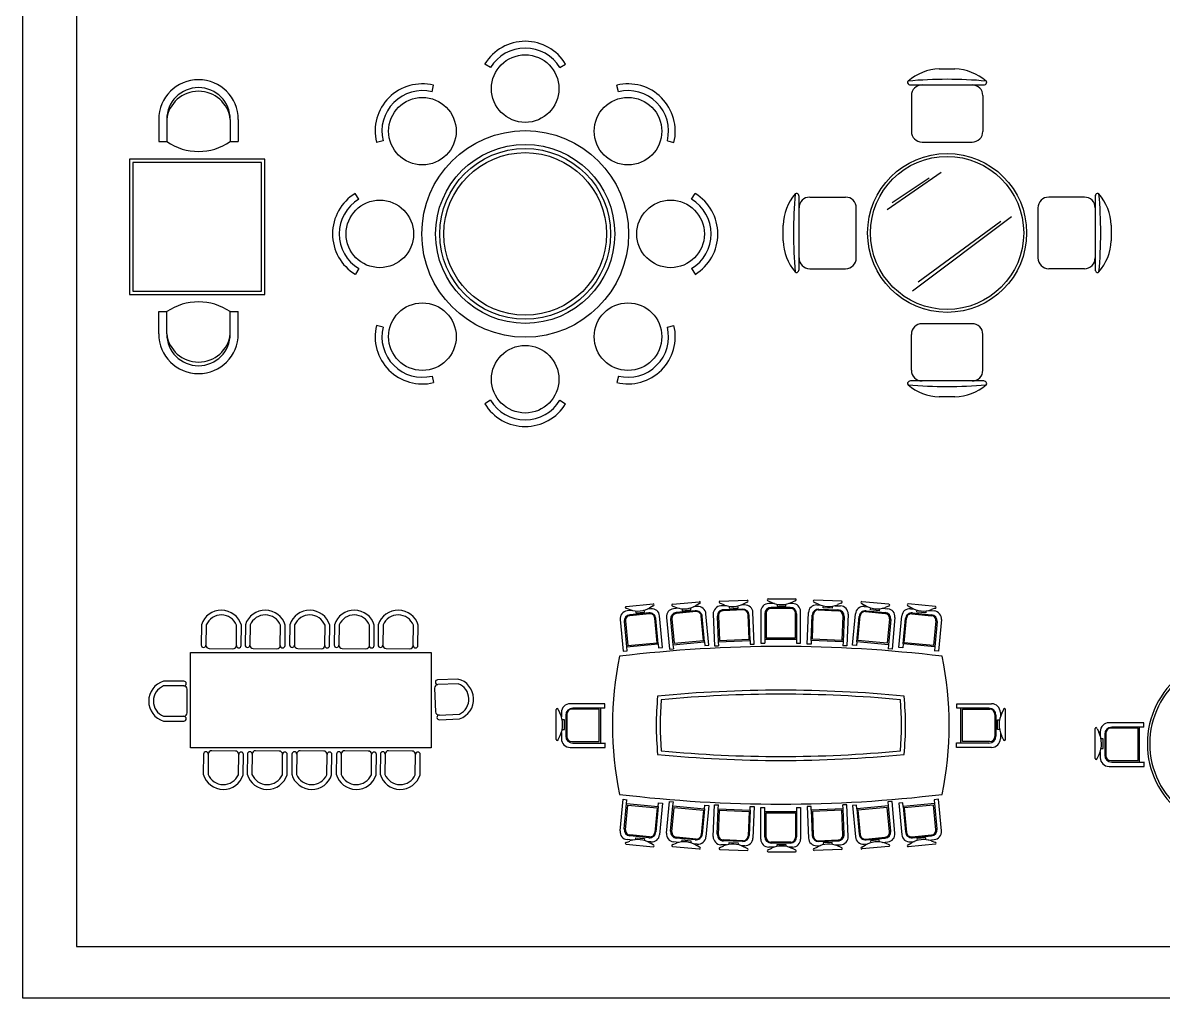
# Model space of a CAD drawing. Header units: inches. Extents: x 5.3 to 47.8, y 15.8 to 40.6.
# Drawn here: x 5.31 to 12.48, y 15.78 to 21.91 of the extents above; entities that cross this region are included whole.
import ezdxf

# ---------------------------------------------------------------- set-up
doc = ezdxf.new("R2010")
doc.units = ezdxf.units.IN
doc.header["$MEASUREMENT"] = 0
for name, color, linetype in [('02', 2, 'Continuous'), ('1', 1, 'Continuous'), ('kadrbm', 4, 'Continuous')]:
    doc.layers.add(name, color=color, linetype=linetype)

# ---------------------------------------------------------------- blocks, each defined once
blk = doc.blocks.new('kadrbm')
at = {"layer": 'kadrbm', "color": 4}
blk.add_lwpolyline([(0, 0), (0, 24.7972), (21, 24.7972), (21, 0), (0, 0)], close=True, dxfattribs=at)
blk.add_lwpolyline([(20.6631, 0.3257), (20.6631, 24.4603), (0.3369, 24.4603), (0.3369, 0.3257), (20.6631, 0.3257)], dxfattribs=at)

msp = doc.modelspace()

# ---------------------------------------------------------------- linework, layer by layer
at = {"layer": '02'}
for p, q in [((8.2499, 21.6332), (8.2142, 21.6548)), ((8.6859, 21.6332), (8.7222, 21.6552)), ((7.882, 21.4808), (7.8921, 21.5221)), ((9.0538, 21.4808), (9.0439, 21.5213)), ((6.1632, 21.307), (6.1632, 21.167)), ((6.2132, 21.307), (6.2132, 21.167)), ((6.6132, 21.307), (6.6132, 21.167)), ((6.6632, 21.307), (6.6632, 21.167)), ((6.1632, 21.167), (6.2132, 21.167)), ((6.6132, 21.167), (6.6632, 21.167)), ((7.5737, 21.1725), (7.5332, 21.1626)), ((9.3621, 21.1725), (9.4034, 21.1624)), ((5.9799, 21.0562), (5.9799, 20.2062)), ((6.8299, 21.0562), (5.9799, 21.0562)), ((5.9999, 21.0362), (5.9999, 20.2262)), ((6.8099, 21.0362), (5.9999, 21.0362)), ((6.8099, 20.2262), (6.8099, 21.0362)), ((6.8299, 20.2062), (6.8299, 21.0562)), ((10.7449, 20.7412), (11.0851, 20.9749)), ((10.7768, 20.7837), (11.008, 20.9404)), ((7.4213, 20.8046), (7.3992, 20.841)), ((9.5145, 20.8046), (9.5361, 20.8402)), ((10.9044, 20.2287), (11.5263, 20.6961)), ((10.9389, 20.2845), (11.4598, 20.6668)), ((7.4213, 20.3686), (7.3997, 20.333)), ((9.5145, 20.3686), (9.5365, 20.3323)), ((5.9799, 20.2062), (6.8299, 20.2062)), ((5.9999, 20.2262), (6.8099, 20.2262)), ((6.1632, 20.0974), (6.2132, 20.0974)), ((6.1632, 19.9574), (6.1632, 20.0974)), ((6.2132, 19.9574), (6.2132, 20.0974)), ((6.6132, 20.0974), (6.6632, 20.0974)), ((6.6132, 19.9574), (6.6132, 20.0974)), ((6.6632, 19.9574), (6.6632, 20.0974)), ((7.5737, 20.0007), (7.5324, 20.0108)), ((9.3621, 20.0007), (9.4025, 20.0106)), ((7.882, 19.6924), (7.8919, 19.6519)), ((9.0538, 19.6924), (9.0436, 19.6511)), ((8.2499, 19.54), (8.2135, 19.518)), ((8.6859, 19.54), (8.7215, 19.5184)), ((9.9952, 18.2905, -0.1714), (10.1669, 18.2905, -0.1714)), ((9.102, 18.2428, -0.1714), (9.2729, 18.259, -0.1714)), ((9.1041, 18.2313, -0.1714), (9.127, 18.2229, -0.1714)), ((9.2182, 18.2072, -0.1714), (9.217, 18.2204, -0.1714)), ((9.2587, 18.2282, -0.1714), (9.2341, 18.2259, -0.1714)), ((9.2731, 18.2473, -0.1714), (9.2521, 18.2348, -0.1714)), ((9.3938, 18.2566, -0.1714), (9.5648, 18.2726, -0.1714)), ((9.3958, 18.245, -0.1714), (9.4188, 18.2367, -0.1714)), ((9.4363, 18.2311, -0.1714), (9.4011, 18.2278, -0.1714)), ((9.4533, 18.2288, -0.1714), (9.4545, 18.2157, -0.1714)), ((9.4545, 18.2157, -0.1714), (9.51, 18.2209, -0.1714)), ((9.51, 18.2209, -0.1714), (9.5088, 18.234, -0.1714)), ((9.5505, 18.2418, -0.1714), (9.5259, 18.2395, -0.1714)), ((9.5649, 18.2609, -0.1714), (9.5439, 18.2484, -0.1714)), ((9.6927, 18.2752, -0.1714), (9.8642, 18.2821, -0.1714)), ((9.6941, 18.2636, -0.1714), (9.7166, 18.254, -0.1714)), ((9.7338, 18.2476, -0.1714), (9.6985, 18.2462, -0.1714)), ((9.8384, 18.221, -0.1714), (9.7131, 18.2159, -0.1714)), ((9.8343, 18.2266, -0.1714), (9.7144, 18.2218, -0.1714)), ((9.7506, 18.2444, -0.1714), (9.7511, 18.2312, -0.1714)), ((9.7511, 18.2312, -0.1714), (9.8068, 18.2334, -0.1714)), ((9.8068, 18.2334, -0.1714), (9.8063, 18.2466, -0.1714)), ((9.8483, 18.2522, -0.1714), (9.8237, 18.2512, -0.1714)), ((9.8638, 18.2704, -0.1714), (9.8421, 18.2591, -0.1714)), ((9.9962, 18.2788, -0.1714), (10.0183, 18.2683, -0.1714)), ((10.0352, 18.2612, -0.1714), (9.9998, 18.2612, -0.1714)), ((10.1387, 18.2304, -0.1714), (10.0132, 18.2304, -0.1714)), ((10.1348, 18.2362, -0.1714), (10.0148, 18.2362, -0.1714)), ((10.0519, 18.2573, -0.1714), (10.0519, 18.2441, -0.1714)), ((10.0519, 18.2441, -0.1714), (10.1076, 18.2441, -0.1714)), ((10.1076, 18.2441, -0.1714), (10.1076, 18.2573, -0.1714)), ((10.1498, 18.2612, -0.1714), (10.1252, 18.2612, -0.1714)), ((10.166, 18.2788, -0.1714), (10.1439, 18.2683, -0.1714)), ((10.457, 18.2752, -0.1714), (10.2855, 18.2821, -0.1714)), ((10.2859, 18.2704, -0.1714), (10.3076, 18.2591, -0.1714)), ((10.3014, 18.2522, -0.1714), (10.326, 18.2512, -0.1714)), ((10.3113, 18.221, -0.1714), (10.4366, 18.2159, -0.1714)), ((10.3153, 18.2266, -0.1714), (10.4353, 18.2218, -0.1714)), ((10.3429, 18.2334, -0.1714), (10.3434, 18.2466, -0.1714)), ((10.3985, 18.2312, -0.1714), (10.3429, 18.2334, -0.1714)), ((10.3991, 18.2444, -0.1714), (10.3985, 18.2312, -0.1714)), ((10.4159, 18.2476, -0.1714), (10.4512, 18.2462, -0.1714)), ((10.4556, 18.2636, -0.1714), (10.4331, 18.254, -0.1714)), ((10.5848, 18.2609, -0.1714), (10.6058, 18.2484, -0.1714)), ((10.7559, 18.2566, -0.1714), (10.5849, 18.2726, -0.1714)), ((10.5992, 18.2418, -0.1714), (10.6238, 18.2395, -0.1714)), ((10.6397, 18.2209, -0.1714), (10.6409, 18.234, -0.1714)), ((10.6951, 18.2157, -0.1714), (10.6397, 18.2209, -0.1714)), ((10.6964, 18.2288, -0.1714), (10.6951, 18.2157, -0.1714)), ((10.7133, 18.2311, -0.1714), (10.7486, 18.2278, -0.1714)), ((10.7539, 18.245, -0.1714), (10.7309, 18.2367, -0.1714)), ((10.8766, 18.2473, -0.1714), (10.8976, 18.2348, -0.1714)), ((11.0477, 18.2428, -0.1714), (10.8768, 18.259, -0.1714)), ((10.891, 18.2282, -0.1714), (10.9156, 18.2259, -0.1714)), ((10.9315, 18.2072, -0.1714), (10.9327, 18.2204, -0.1714)), ((11.0456, 18.2313, -0.1714), (11.0227, 18.2229, -0.1714)), ((9.0643, 18.1596, -0.1714), (9.0832, 17.9605, -0.1714)), ((9.0906, 18.147, -0.1714), (9.1057, 17.9877, -0.1714)), ((9.0985, 18.152, -0.1714), (9.1132, 17.9972, -0.1714)), ((9.1446, 18.2174, -0.1714), (9.1094, 18.2141, -0.1714)), ((9.2505, 18.1965, -0.1714), (9.1256, 18.1847, -0.1714)), ((9.2461, 18.2019, -0.1714), (9.1266, 18.1906, -0.1714)), ((9.1615, 18.2151, -0.1714), (9.1628, 18.2019, -0.1714)), ((9.1628, 18.2019, -0.1714), (9.2182, 18.2072, -0.1714)), ((9.2978, 18.0147, -0.1714), (9.2831, 18.1695, -0.1714)), ((9.3048, 18.0066, -0.1714), (9.2897, 18.1659, -0.1714)), ((9.3319, 17.9854, -0.1714), (9.3132, 18.1832, -0.1714)), ((9.356, 18.1734, -0.1714), (9.3747, 17.9743, -0.1714)), ((9.3823, 18.1608, -0.1714), (9.3973, 18.0015, -0.1714)), ((9.3903, 18.1658, -0.1714), (9.4048, 18.011, -0.1714)), ((9.5422, 18.2101, -0.1714), (9.4173, 18.1984, -0.1714)), ((9.5379, 18.2156, -0.1714), (9.4184, 18.2043, -0.1714)), ((9.5894, 18.0283, -0.1714), (9.5749, 18.1831, -0.1714)), ((9.5964, 18.0202, -0.1714), (9.5814, 18.1795, -0.1714)), ((9.6235, 17.999, -0.1714), (9.6049, 18.1967, -0.1714)), ((9.6505, 18.1942, -0.1714), (9.6585, 17.9944, -0.1714)), ((9.6761, 18.1802, -0.1714), (9.6825, 18.0203, -0.1714)), ((9.6843, 18.1847, -0.1714), (9.6905, 18.0295, -0.1714)), ((9.8758, 18.0369, -0.1714), (9.8696, 18.1922, -0.1714)), ((9.8823, 18.0284, -0.1714), (9.8759, 18.1882, -0.1714)), ((9.9083, 18.0057, -0.1714), (9.9003, 18.2042, -0.1714)), ((9.9498, 18.2112, -0.1714), (9.9498, 18.0112, -0.1714)), ((9.9748, 18.1962, -0.1714), (9.9749, 18.0112, -0.1714)), ((9.9832, 18.2004, -0.1714), (9.9832, 18.045, -0.1714)), ((10.1687, 18.045, -0.1714), (10.1687, 18.2004, -0.1714)), ((10.1748, 18.1962, -0.1714), (10.1748, 18.0125, -0.1714)), ((10.1998, 18.0125, -0.1714), (10.1998, 18.2112, -0.1714)), ((10.2414, 18.0057, -0.1714), (10.2494, 18.2042, -0.1714)), ((10.2673, 18.0284, -0.1714), (10.2738, 18.1882, -0.1714)), ((10.2739, 18.0369, -0.1714), (10.2801, 18.1922, -0.1714)), ((10.4654, 18.1847, -0.1714), (10.4592, 18.0295, -0.1714)), ((10.4736, 18.1802, -0.1714), (10.4672, 18.0203, -0.1714)), ((10.4992, 18.1942, -0.1714), (10.4912, 17.9944, -0.1714)), ((10.5262, 17.999, -0.1714), (10.5448, 18.1967, -0.1714)), ((10.5533, 18.0202, -0.1714), (10.5683, 18.1795, -0.1714)), ((10.5603, 18.0283, -0.1714), (10.5748, 18.1831, -0.1714)), ((10.6075, 18.2101, -0.1714), (10.7324, 18.1984, -0.1714)), ((10.6118, 18.2156, -0.1714), (10.7313, 18.2043, -0.1714)), ((10.7594, 18.1658, -0.1714), (10.7449, 18.011, -0.1714)), ((10.7674, 18.1608, -0.1714), (10.7524, 18.0015, -0.1714)), ((10.7937, 18.1734, -0.1714), (10.775, 17.9743, -0.1714)), ((10.8178, 17.9854, -0.1714), (10.8365, 18.1832, -0.1714)), ((10.8449, 18.0066, -0.1714), (10.86, 18.1659, -0.1714)), ((10.8519, 18.0147, -0.1714), (10.8665, 18.1695, -0.1714)), ((10.8992, 18.1965, -0.1714), (11.0241, 18.1847, -0.1714)), ((10.9036, 18.2019, -0.1714), (11.0231, 18.1906, -0.1714)), ((10.9869, 18.2019, -0.1714), (10.9315, 18.2072, -0.1714)), ((10.9882, 18.2151, -0.1714), (10.9869, 18.2019, -0.1714)), ((11.0051, 18.2174, -0.1714), (11.0403, 18.2141, -0.1714)), ((11.0512, 18.152, -0.1714), (11.0365, 17.9972, -0.1714)), ((11.0591, 18.147, -0.1714), (11.044, 17.9877, -0.1714)), ((11.0854, 18.1596, -0.1714), (11.0665, 17.9605, -0.1714)), ((6.4318, 18.1271, -0.1714), (6.4304, 17.9996, -0.1714)), ((6.4616, 18.1268, -0.1714), (6.4601, 17.9993, -0.1714)), ((6.6513, 17.9971, -0.1714), (6.6528, 18.1246, -0.1714)), ((6.6811, 17.9967, -0.1714), (6.6826, 18.1242, -0.1714)), ((6.7079, 18.1271, -0.1714), (6.7064, 17.9996, -0.1714)), ((6.7377, 18.1268, -0.1714), (6.7362, 17.9993, -0.1714)), ((6.9274, 17.9971, -0.1714), (6.9289, 18.1246, -0.1714)), ((6.9572, 17.9967, -0.1714), (6.9587, 18.1242, -0.1714)), ((6.988, 18.1271, -0.1714), (6.9865, 17.9996, -0.1714)), ((7.0177, 18.1268, -0.1714), (7.0163, 17.9993, -0.1714)), ((7.2075, 17.9971, -0.1714), (7.209, 18.1246, -0.1714)), ((7.2372, 17.9967, -0.1714), (7.2387, 18.1242, -0.1714)), ((7.2681, 18.1271, -0.1714), (7.2666, 17.9996, -0.1714)), ((7.2978, 18.1268, -0.1714), (7.2963, 17.9993, -0.1714)), ((7.4876, 17.9971, -0.1714), (7.4891, 18.1246, -0.1714)), ((7.5173, 17.9967, -0.1714), (7.5188, 18.1242, -0.1714)), ((7.5441, 18.1271, -0.1714), (7.5427, 17.9996, -0.1714)), ((7.5739, 18.1268, -0.1714), (7.5724, 17.9993, -0.1714)), ((7.7636, 17.9971, -0.1714), (7.7651, 18.1246, -0.1714)), ((7.7934, 17.9967, -0.1714), (7.7949, 18.1242, -0.1714)), ((9.1057, 17.9877, -0.1714), (9.3048, 18.0066, -0.1714)), ((9.1132, 17.9972, -0.1714), (9.2978, 18.0147, -0.1714)), ((9.3048, 18.0066, -0.1714), (9.307, 17.983, -0.1714)), ((9.3973, 18.0015, -0.1714), (9.5964, 18.0202, -0.1714)), ((9.4048, 18.011, -0.1714), (9.5894, 18.0283, -0.1714)), ((9.5964, 18.0202, -0.1714), (9.5986, 17.9966, -0.1714)), ((9.6825, 18.0203, -0.1714), (9.8823, 18.0284, -0.1714)), ((9.6826, 18.0207, -0.1714), (9.6836, 17.9954, -0.1714)), ((9.6905, 18.0295, -0.1714), (9.8758, 18.0369, -0.1714)), ((9.8823, 18.0284, -0.1714), (9.8833, 18.0047, -0.1714)), ((9.8833, 18.0047, -0.1714), (9.9083, 18.0057, -0.1714)), ((9.9498, 18.0112, -0.1714), (9.9757, 18.0112, -0.1714)), ((9.9748, 18.0362, -0.1714), (10.1748, 18.0362, -0.1714)), ((9.9832, 18.045, -0.1714), (10.1687, 18.045, -0.1714)), ((10.1748, 18.0125, -0.1714), (10.1998, 18.0125, -0.1714)), ((10.2664, 18.0047, -0.1714), (10.2414, 18.0057, -0.1714)), ((10.2673, 18.0284, -0.1714), (10.2664, 18.0047, -0.1714)), ((10.4672, 18.0203, -0.1714), (10.2673, 18.0284, -0.1714)), ((10.4592, 18.0295, -0.1714), (10.2739, 18.0369, -0.1714)), ((10.4671, 18.0207, -0.1714), (10.4661, 17.9954, -0.1714)), ((10.5533, 18.0202, -0.1714), (10.5511, 17.9966, -0.1714)), ((10.7524, 18.0015, -0.1714), (10.5533, 18.0202, -0.1714)), ((10.7449, 18.011, -0.1714), (10.5603, 18.0283, -0.1714)), ((10.8449, 18.0066, -0.1714), (10.8427, 17.983, -0.1714)), ((11.044, 17.9877, -0.1714), (10.8449, 18.0066, -0.1714)), ((11.0365, 17.9972, -0.1714), (10.8519, 18.0147, -0.1714)), ((6.3633, 17.3528, -0.1714), (6.3633, 17.9529, -0.1714)), ((6.3633, 17.9529, -0.1714), (7.8756, 17.9529, -0.1714)), ((6.4811, 17.9778, -0.1714), (6.6298, 17.9761, -0.1714)), ((6.7572, 17.9778, -0.1714), (6.9059, 17.9761, -0.1714)), ((7.0373, 17.9778, -0.1714), (7.186, 17.9761, -0.1714)), ((7.3173, 17.9778, -0.1714), (7.4661, 17.9761, -0.1714)), ((7.5934, 17.9778, -0.1714), (7.7421, 17.9761, -0.1714)), ((7.8756, 17.9529, -0.1714), (7.8756, 17.3528, -0.1714)), ((9.0832, 17.9605, -0.1714), (9.1088, 17.9629, -0.1714)), ((9.1057, 17.9881, -0.1714), (9.1081, 17.9628, -0.1714)), ((9.307, 17.983, -0.1714), (9.3319, 17.9854, -0.1714)), ((9.3747, 17.9743, -0.1714), (9.4004, 17.9767, -0.1714)), ((9.3973, 18.0019, -0.1714), (9.3997, 17.9766, -0.1714)), ((9.5986, 17.9966, -0.1714), (9.6235, 17.999, -0.1714)), ((9.6585, 17.9944, -0.1714), (9.6843, 17.9954, -0.1714)), ((10.4912, 17.9944, -0.1714), (10.4654, 17.9954, -0.1714)), ((10.5511, 17.9966, -0.1714), (10.5262, 17.999, -0.1714)), ((10.775, 17.9743, -0.1714), (10.7493, 17.9767, -0.1714)), ((10.7524, 18.0019, -0.1714), (10.75, 17.9766, -0.1714)), ((10.8427, 17.983, -0.1714), (10.8178, 17.9854, -0.1714)), ((11.0665, 17.9605, -0.1714), (11.0408, 17.9629, -0.1714)), ((11.044, 17.9881, -0.1714), (11.0416, 17.9628, -0.1714)), ((6.3208, 17.7725, -0.1714), (6.1933, 17.7725, -0.1714)), ((6.3208, 17.7428, -0.1714), (6.1933, 17.7428, -0.1714)), ((6.342, 17.5728, -0.1714), (6.342, 17.7215, -0.1714)), ((7.8982, 17.7286, -0.1714), (7.9047, 17.58, -0.1714)), ((8.0446, 17.7862, -0.1714), (7.9172, 17.7805, -0.1714)), ((8.0459, 17.7564, -0.1714), (7.9185, 17.7508, -0.1714)), ((8.6634, 17.4053, -0.1714), (8.6634, 17.5941, -0.1714)), ((8.6762, 17.5931, -0.1714), (8.6877, 17.5688, -0.1714)), ((8.6956, 17.5753, -0.1714), (8.6956, 17.5482, -0.1714)), ((8.9691, 17.6303, -0.1714), (8.7506, 17.6303, -0.1714)), ((8.9334, 17.596, -0.1714), (8.7625, 17.596, -0.1714)), ((8.9691, 17.6028, -0.1714), (8.7671, 17.6028, -0.1714)), ((8.9334, 17.392, -0.1714), (8.9334, 17.596, -0.1714)), ((8.9431, 17.3828, -0.1714), (8.9431, 17.6028, -0.1714)), ((8.9691, 17.6028, -0.1714), (8.9691, 17.6303, -0.1714)), ((11.1828, 17.6303, -0.1714), (11.4013, 17.6303, -0.1714)), ((11.1828, 17.6028, -0.1714), (11.1828, 17.6303, -0.1714)), ((11.3848, 17.6028, -0.1714), (11.1828, 17.6028, -0.1714)), ((11.2088, 17.3828, -0.1714), (11.2088, 17.6028, -0.1714)), ((11.2184, 17.392, -0.1714), (11.2184, 17.596, -0.1714)), ((11.2184, 17.596, -0.1714), (11.3894, 17.596, -0.1714)), ((11.4563, 17.5753, -0.1714), (11.4563, 17.5482, -0.1714)), ((11.4757, 17.5931, -0.1714), (11.4641, 17.5688, -0.1714)), ((11.4885, 17.4053, -0.1714), (11.4885, 17.5941, -0.1714)), ((6.1933, 17.5515, -0.1714), (6.3208, 17.5515, -0.1714)), ((6.1933, 17.5218, -0.1714), (6.3208, 17.5218, -0.1714)), ((7.9269, 17.5597, -0.1714), (8.0543, 17.5654, -0.1714)), ((7.9282, 17.53, -0.1714), (8.0556, 17.5356, -0.1714)), ((8.7144, 17.5289, -0.1714), (8.6999, 17.5289, -0.1714)), ((8.7144, 17.4676, -0.1714), (8.7144, 17.5289, -0.1714)), ((8.7231, 17.5588, -0.1714), (8.7231, 17.4268, -0.1714)), ((8.7295, 17.563, -0.1714), (8.7295, 17.425, -0.1714)), ((11.4224, 17.563, -0.1714), (11.4224, 17.425, -0.1714)), ((11.4288, 17.5588, -0.1714), (11.4288, 17.4268, -0.1714)), ((11.4374, 17.5289, -0.1714), (11.452, 17.5289, -0.1714)), ((11.4374, 17.4676, -0.1714), (11.4374, 17.5289, -0.1714)), ((12.3585, 17.5108, -0.1714), (12.14, 17.5108, -0.1714)), ((12.3585, 17.4833, -0.1714), (12.3585, 17.5108, -0.1714)), ((8.6762, 17.4063, -0.1714), (8.6877, 17.4306, -0.1714)), ((8.6956, 17.4492, -0.1714), (8.6956, 17.4103, -0.1714)), ((8.6999, 17.4676, -0.1714), (8.7144, 17.4676, -0.1714)), ((11.452, 17.4676, -0.1714), (11.4374, 17.4676, -0.1714)), ((11.4563, 17.4492, -0.1714), (11.4563, 17.4103, -0.1714)), ((11.4757, 17.4063, -0.1714), (11.4641, 17.4306, -0.1714)), ((12.0527, 17.2857, -0.1714), (12.0527, 17.4746, -0.1714)), ((12.0656, 17.4736, -0.1714), (12.0771, 17.4493, -0.1714)), ((12.085, 17.4558, -0.1714), (12.085, 17.4286, -0.1714)), ((12.1125, 17.4393, -0.1714), (12.1125, 17.3073, -0.1714)), ((12.1188, 17.4435, -0.1714), (12.1188, 17.3055, -0.1714)), ((12.3228, 17.4765, -0.1714), (12.1518, 17.4765, -0.1714)), ((12.3585, 17.4833, -0.1714), (12.1565, 17.4833, -0.1714)), ((12.3228, 17.2725, -0.1714), (12.3228, 17.4765, -0.1714)), ((12.3325, 17.2633, -0.1714), (12.3325, 17.4833, -0.1714)), ((8.7625, 17.392, -0.1714), (8.9334, 17.392, -0.1714)), ((8.7671, 17.3828, -0.1714), (8.9706, 17.3829, -0.1714)), ((8.9706, 17.3553, -0.1714), (8.9706, 17.3837, -0.1714)), ((11.1813, 17.3553, -0.1714), (11.1813, 17.3837, -0.1714)), ((11.3848, 17.3828, -0.1714), (11.1813, 17.3829, -0.1714)), ((11.3894, 17.392, -0.1714), (11.2184, 17.392, -0.1714)), ((12.1038, 17.4093, -0.1714), (12.0892, 17.4093, -0.1714)), ((12.1038, 17.3481, -0.1714), (12.1038, 17.4093, -0.1714)), ((7.8756, 17.3528, -0.1714), (6.3633, 17.3528, -0.1714)), ((6.445, 17.3142, -0.1714), (6.4435, 17.1867, -0.1714)), ((6.4747, 17.3139, -0.1714), (6.4733, 17.1864, -0.1714)), ((6.645, 17.3331, -0.1714), (6.4962, 17.3349, -0.1714)), ((6.6645, 17.1841, -0.1714), (6.666, 17.3116, -0.1714)), ((6.6942, 17.1838, -0.1714), (6.6957, 17.3113, -0.1714)), ((6.7211, 17.3142, -0.1714), (6.7196, 17.1867, -0.1714)), ((6.7508, 17.3139, -0.1714), (6.7493, 17.1864, -0.1714)), ((6.9211, 17.3331, -0.1714), (6.7723, 17.3349, -0.1714)), ((6.9406, 17.1841, -0.1714), (6.9421, 17.3116, -0.1714)), ((6.9703, 17.1838, -0.1714), (6.9718, 17.3113, -0.1714)), ((7.0011, 17.3142, -0.1714), (6.9997, 17.1867, -0.1714)), ((7.0309, 17.3139, -0.1714), (7.0294, 17.1864, -0.1714)), ((7.2011, 17.3331, -0.1714), (7.0524, 17.3349, -0.1714)), ((7.2206, 17.1841, -0.1714), (7.2221, 17.3116, -0.1714)), ((7.2504, 17.1838, -0.1714), (7.2519, 17.3113, -0.1714)), ((7.2812, 17.3142, -0.1714), (7.2797, 17.1867, -0.1714)), ((7.311, 17.3139, -0.1714), (7.3095, 17.1864, -0.1714)), ((7.4812, 17.3331, -0.1714), (7.3325, 17.3349, -0.1714)), ((7.5007, 17.1841, -0.1714), (7.5022, 17.3116, -0.1714)), ((7.5305, 17.1838, -0.1714), (7.532, 17.3113, -0.1714)), ((7.5573, 17.3142, -0.1714), (7.5558, 17.1867, -0.1714)), ((7.587, 17.3139, -0.1714), (7.5856, 17.1864, -0.1714)), ((7.7573, 17.3331, -0.1714), (7.6085, 17.3349, -0.1714)), ((7.7768, 17.1841, -0.1714), (7.7783, 17.3116, -0.1714)), ((7.8065, 17.1838, -0.1714), (7.808, 17.3113, -0.1714)), ((8.7506, 17.3553, -0.1714), (8.9706, 17.3553, -0.1714)), ((11.4013, 17.3553, -0.1714), (11.1813, 17.3553, -0.1714)), ((12.0656, 17.2868, -0.1714), (12.0771, 17.311, -0.1714)), ((12.085, 17.3297, -0.1714), (12.085, 17.2908, -0.1714)), ((12.0892, 17.3481, -0.1714), (12.1038, 17.3481, -0.1714)), ((12.14, 17.2358, -0.1714), (12.36, 17.2358, -0.1714)), ((12.1518, 17.2725, -0.1714), (12.3228, 17.2725, -0.1714)), ((12.1565, 17.2633, -0.1714), (12.36, 17.2634, -0.1714)), ((12.36, 17.2358, -0.1714), (12.36, 17.2642, -0.1714)), ((9.0643, 16.83, -0.1714), (9.0832, 17.0292, -0.1714)), ((9.0832, 17.0292, -0.1714), (9.1088, 17.0267, -0.1714)), ((9.0906, 16.8426, -0.1714), (9.1057, 17.0019, -0.1714)), ((9.1057, 17.0015, -0.1714), (9.1081, 17.0268, -0.1714)), ((9.1057, 17.0019, -0.1714), (9.3048, 16.983, -0.1714)), ((9.3048, 16.983, -0.1714), (9.307, 17.0066, -0.1714)), ((9.307, 17.0066, -0.1714), (9.3319, 17.0042, -0.1714)), ((9.3319, 17.0042, -0.1714), (9.3132, 16.8065, -0.1714)), ((9.356, 16.8162, -0.1714), (9.3747, 17.0154, -0.1714)), ((9.3747, 17.0154, -0.1714), (9.4004, 17.013, -0.1714)), ((9.3973, 16.9877, -0.1714), (9.3997, 17.013, -0.1714)), ((10.775, 17.0154, -0.1714), (10.7493, 17.013, -0.1714)), ((10.7524, 16.9877, -0.1714), (10.75, 17.013, -0.1714)), ((10.7937, 16.8162, -0.1714), (10.775, 17.0154, -0.1714)), ((10.8427, 17.0066, -0.1714), (10.8178, 17.0042, -0.1714)), ((10.8178, 17.0042, -0.1714), (10.8365, 16.8065, -0.1714)), ((10.8449, 16.983, -0.1714), (10.8427, 17.0066, -0.1714)), ((11.044, 17.0019, -0.1714), (10.8449, 16.983, -0.1714)), ((11.0665, 17.0292, -0.1714), (11.0408, 17.0267, -0.1714)), ((11.044, 17.0015, -0.1714), (11.0416, 17.0268, -0.1714)), ((11.0591, 16.8426, -0.1714), (11.044, 17.0019, -0.1714)), ((11.0854, 16.83, -0.1714), (11.0665, 17.0292, -0.1714)), ((9.0985, 16.8376, -0.1714), (9.1132, 16.9924, -0.1714)), ((9.1132, 16.9924, -0.1714), (9.2978, 16.9749, -0.1714)), ((9.2978, 16.9749, -0.1714), (9.2831, 16.8202, -0.1714)), ((9.3048, 16.983, -0.1714), (9.2897, 16.8238, -0.1714)), ((9.3823, 16.8288, -0.1714), (9.3973, 16.9881, -0.1714)), ((9.3903, 16.8239, -0.1714), (9.4048, 16.9786, -0.1714)), ((9.3973, 16.9881, -0.1714), (9.5964, 16.9695, -0.1714)), ((9.4048, 16.9786, -0.1714), (9.5894, 16.9613, -0.1714)), ((9.5894, 16.9613, -0.1714), (9.5749, 16.8065, -0.1714)), ((9.5964, 16.9695, -0.1714), (9.5814, 16.8102, -0.1714)), ((9.5964, 16.9695, -0.1714), (9.5986, 16.993, -0.1714)), ((9.5986, 16.993, -0.1714), (9.6235, 16.9907, -0.1714)), ((9.6235, 16.9907, -0.1714), (9.6049, 16.7929, -0.1714)), ((9.6505, 16.7954, -0.1714), (9.6585, 16.9953, -0.1714)), ((9.6585, 16.9953, -0.1714), (9.6843, 16.9942, -0.1714)), ((9.6761, 16.8094, -0.1714), (9.6825, 16.9693, -0.1714)), ((9.6825, 16.9693, -0.1714), (9.8823, 16.9613, -0.1714)), ((9.6826, 16.9689, -0.1714), (9.6836, 16.9943, -0.1714)), ((9.6843, 16.8049, -0.1714), (9.6905, 16.9602, -0.1714)), ((9.6905, 16.9602, -0.1714), (9.8758, 16.9527, -0.1714)), ((9.8758, 16.9527, -0.1714), (9.8696, 16.7974, -0.1714)), ((9.8823, 16.9613, -0.1714), (9.8759, 16.8014, -0.1714)), ((9.8823, 16.9613, -0.1714), (9.8833, 16.9849, -0.1714)), ((9.8833, 16.9849, -0.1714), (9.9083, 16.9839, -0.1714)), ((9.9083, 16.9839, -0.1714), (9.9003, 16.7854, -0.1714)), ((9.9498, 16.7784, -0.1714), (9.9498, 16.9784, -0.1714)), ((9.9498, 16.9784, -0.1714), (9.9757, 16.9784, -0.1714)), ((9.9748, 16.7934, -0.1714), (9.9749, 16.9784, -0.1714)), ((9.9748, 16.9534, -0.1714), (10.1748, 16.9534, -0.1714)), ((9.9832, 16.7892, -0.1714), (9.9832, 16.9447, -0.1714)), ((9.9832, 16.9447, -0.1714), (10.1687, 16.9447, -0.1714)), ((10.1687, 16.9447, -0.1714), (10.1687, 16.7892, -0.1714)), ((10.1748, 16.9771, -0.1714), (10.1748, 16.7934, -0.1714)), ((10.1748, 16.9771, -0.1714), (10.1998, 16.9771, -0.1714)), ((10.1998, 16.9771, -0.1714), (10.1998, 16.7784, -0.1714)), ((10.2664, 16.9849, -0.1714), (10.2414, 16.9839, -0.1714)), ((10.2414, 16.9839, -0.1714), (10.2494, 16.7854, -0.1714)), ((10.2673, 16.9613, -0.1714), (10.2664, 16.9849, -0.1714)), ((10.4672, 16.9693, -0.1714), (10.2673, 16.9613, -0.1714)), ((10.2673, 16.9613, -0.1714), (10.2738, 16.8014, -0.1714)), ((10.4592, 16.9602, -0.1714), (10.2739, 16.9527, -0.1714)), ((10.2739, 16.9527, -0.1714), (10.2801, 16.7974, -0.1714)), ((10.4654, 16.8049, -0.1714), (10.4592, 16.9602, -0.1714)), ((10.4912, 16.9953, -0.1714), (10.4654, 16.9942, -0.1714)), ((10.4671, 16.9689, -0.1714), (10.4661, 16.9943, -0.1714)), ((10.4736, 16.8094, -0.1714), (10.4672, 16.9693, -0.1714)), ((10.4992, 16.7954, -0.1714), (10.4912, 16.9953, -0.1714)), ((10.5511, 16.993, -0.1714), (10.5262, 16.9907, -0.1714)), ((10.5262, 16.9907, -0.1714), (10.5448, 16.7929, -0.1714)), ((10.5533, 16.9695, -0.1714), (10.5511, 16.993, -0.1714)), ((10.7524, 16.9881, -0.1714), (10.5533, 16.9695, -0.1714)), ((10.5533, 16.9695, -0.1714), (10.5683, 16.8102, -0.1714)), ((10.7449, 16.9786, -0.1714), (10.5603, 16.9613, -0.1714)), ((10.5603, 16.9613, -0.1714), (10.5748, 16.8065, -0.1714)), ((10.7594, 16.8239, -0.1714), (10.7449, 16.9786, -0.1714)), ((10.7674, 16.8288, -0.1714), (10.7524, 16.9881, -0.1714)), ((10.8449, 16.983, -0.1714), (10.86, 16.8238, -0.1714)), ((11.0365, 16.9924, -0.1714), (10.8519, 16.9749, -0.1714)), ((10.8519, 16.9749, -0.1714), (10.8665, 16.8202, -0.1714)), ((11.0512, 16.8376, -0.1714), (11.0365, 16.9924, -0.1714)), ((9.2505, 16.7931, -0.1714), (9.1256, 16.805, -0.1714)), ((9.2461, 16.7877, -0.1714), (9.1266, 16.799, -0.1714)), ((9.1615, 16.7745, -0.1714), (9.1628, 16.7877, -0.1714)), ((9.1628, 16.7877, -0.1714), (9.2182, 16.7824, -0.1714)), ((9.5422, 16.7795, -0.1714), (9.4173, 16.7912, -0.1714)), ((9.5379, 16.7741, -0.1714), (9.4184, 16.7853, -0.1714)), ((10.6075, 16.7795, -0.1714), (10.7324, 16.7912, -0.1714)), ((10.6118, 16.7741, -0.1714), (10.7313, 16.7853, -0.1714)), ((10.8992, 16.7931, -0.1714), (11.0241, 16.805, -0.1714)), ((10.9036, 16.7877, -0.1714), (11.0231, 16.799, -0.1714)), ((10.9869, 16.7877, -0.1714), (10.9315, 16.7824, -0.1714)), ((10.9882, 16.7745, -0.1714), (10.9869, 16.7877, -0.1714)), ((9.102, 16.7468, -0.1714), (9.2729, 16.7306, -0.1714)), ((9.1041, 16.7584, -0.1714), (9.127, 16.7667, -0.1714)), ((9.1446, 16.7722, -0.1714), (9.1094, 16.7756, -0.1714)), ((9.2182, 16.7824, -0.1714), (9.217, 16.7693, -0.1714)), ((9.2587, 16.7614, -0.1714), (9.2341, 16.7637, -0.1714)), ((9.2731, 16.7423, -0.1714), (9.2521, 16.7548, -0.1714)), ((9.3938, 16.7331, -0.1714), (9.5648, 16.717, -0.1714)), ((9.3958, 16.7446, -0.1714), (9.4188, 16.7529, -0.1714)), ((9.4363, 16.7585, -0.1714), (9.4011, 16.7618, -0.1714)), ((9.4533, 16.7608, -0.1714), (9.4545, 16.774, -0.1714)), ((9.4545, 16.774, -0.1714), (9.51, 16.7688, -0.1714)), ((9.51, 16.7688, -0.1714), (9.5088, 16.7556, -0.1714)), ((9.5505, 16.7478, -0.1714), (9.5259, 16.7501, -0.1714)), ((9.5649, 16.7287, -0.1714), (9.5439, 16.7412, -0.1714)), ((9.6927, 16.7144, -0.1714), (9.8642, 16.7075, -0.1714)), ((9.6941, 16.726, -0.1714), (9.7166, 16.7356, -0.1714)), ((9.7338, 16.742, -0.1714), (9.6985, 16.7435, -0.1714)), ((9.8384, 16.7687, -0.1714), (9.7131, 16.7737, -0.1714)), ((9.8343, 16.763, -0.1714), (9.7144, 16.7678, -0.1714)), ((9.7506, 16.7452, -0.1714), (9.7511, 16.7585, -0.1714)), ((9.7511, 16.7585, -0.1714), (9.8068, 16.7562, -0.1714)), ((9.8068, 16.7562, -0.1714), (9.8063, 16.743, -0.1714)), ((9.8483, 16.7374, -0.1714), (9.8237, 16.7384, -0.1714)), ((9.8638, 16.7192, -0.1714), (9.8421, 16.7305, -0.1714)), ((9.9962, 16.7108, -0.1714), (10.0183, 16.7213, -0.1714)), ((10.0352, 16.7284, -0.1714), (9.9998, 16.7284, -0.1714)), ((10.1387, 16.7592, -0.1714), (10.0132, 16.7592, -0.1714)), ((10.1348, 16.7534, -0.1714), (10.0148, 16.7534, -0.1714)), ((10.0519, 16.7456, -0.1714), (10.1076, 16.7456, -0.1714)), ((10.0519, 16.7323, -0.1714), (10.0519, 16.7456, -0.1714)), ((10.1076, 16.7456, -0.1714), (10.1076, 16.7323, -0.1714)), ((10.1498, 16.7284, -0.1714), (10.1252, 16.7284, -0.1714)), ((10.166, 16.7108, -0.1714), (10.1439, 16.7213, -0.1714)), ((10.457, 16.7144, -0.1714), (10.2855, 16.7075, -0.1714)), ((10.2859, 16.7192, -0.1714), (10.3076, 16.7305, -0.1714)), ((10.3014, 16.7374, -0.1714), (10.326, 16.7384, -0.1714)), ((10.3113, 16.7687, -0.1714), (10.4366, 16.7737, -0.1714)), ((10.3153, 16.763, -0.1714), (10.4353, 16.7678, -0.1714)), ((10.3985, 16.7585, -0.1714), (10.3429, 16.7562, -0.1714)), ((10.3429, 16.7562, -0.1714), (10.3434, 16.743, -0.1714)), ((10.3991, 16.7452, -0.1714), (10.3985, 16.7585, -0.1714)), ((10.4159, 16.742, -0.1714), (10.4512, 16.7435, -0.1714)), ((10.4556, 16.726, -0.1714), (10.4331, 16.7356, -0.1714)), ((10.5848, 16.7287, -0.1714), (10.6058, 16.7412, -0.1714)), ((10.7559, 16.7331, -0.1714), (10.5849, 16.717, -0.1714)), ((10.5992, 16.7478, -0.1714), (10.6238, 16.7501, -0.1714)), ((10.6951, 16.774, -0.1714), (10.6397, 16.7688, -0.1714)), ((10.6397, 16.7688, -0.1714), (10.6409, 16.7556, -0.1714)), ((10.6964, 16.7608, -0.1714), (10.6951, 16.774, -0.1714)), ((10.7133, 16.7585, -0.1714), (10.7486, 16.7618, -0.1714)), ((10.7539, 16.7446, -0.1714), (10.7309, 16.7529, -0.1714)), ((10.8766, 16.7423, -0.1714), (10.8976, 16.7548, -0.1714)), ((11.0477, 16.7468, -0.1714), (10.8768, 16.7306, -0.1714)), ((10.891, 16.7614, -0.1714), (10.9156, 16.7637, -0.1714)), ((10.9315, 16.7824, -0.1714), (10.9327, 16.7693, -0.1714)), ((11.0051, 16.7722, -0.1714), (11.0403, 16.7756, -0.1714)), ((11.0456, 16.7584, -0.1714), (11.0227, 16.7667, -0.1714)), ((9.9952, 16.6991, -0.1714), (10.1669, 16.6991, -0.1714))]:
    msp.add_line(p, q, dxfattribs=at)
for centre, radius in [((8.4679, 21.5009), 0.2125), ((7.8213, 21.2331), 0.2125), ((9.1144, 21.2331), 0.2125), ((8.4679, 20.5866), 0.65), ((8.4679, 20.5866), 0.5633), ((8.4679, 20.5866), 0.5373), ((8.4679, 20.5866), 0.5113), ((7.5535, 20.5866), 0.2125), ((9.3822, 20.5866), 0.2125), ((7.8213, 19.9401), 0.2125), ((9.1144, 19.9401), 0.2125), ((8.4679, 19.6723), 0.2125)]:
    msp.add_circle(centre, radius, dxfattribs=at)
for centre, radius, start, end in [((8.4679, 21.5009), 0.2975, 31.24134, 148.59449), ((8.4679, 21.5009), 0.255, 31.24134, 148.75866), ((8.2147, 21.6555), 0.00085, 148.59449, 238.75866), ((6.4132, 21.307), 0.25, 0, 180), ((7.8213, 21.2331), 0.2975, 76.24134, 193.59449), ((9.0447, 21.5215), 0.00085, 103.59449, 193.75866), ((9.1144, 21.2331), 0.2975, 346.24134, 103.59449), ((6.4132, 21.307), 0.2, 0, 180), ((6.4132, 21.2826), 0.2015, 6.94349, 173.05651), ((7.8213, 21.2331), 0.255, 76.24134, 193.75866), ((9.1144, 21.2331), 0.255, 346.24134, 103.75866), ((6.4132, 21.461), 0.3556, 235.77331, 304.22669), ((7.533, 21.1634), 0.00085, 193.59449, 283.75866), ((7.5535, 20.5866), 0.2975, 121.24134, 238.59449), ((7.5535, 20.5866), 0.255, 121.24134, 238.75866), ((9.3822, 20.5866), 0.255, 301.24134, 58.75866), ((9.5368, 20.8398), 0.00085, 58.59449, 148.75866), ((9.3822, 20.5866), 0.2975, 301.24134, 58.59449), ((7.399, 20.3334), 0.00085, 238.59449, 328.75866), ((6.4132, 19.8034), 0.3556, 55.77331, 124.22669), ((6.4132, 19.9574), 0.25, 180, 0), ((6.4132, 19.9817), 0.2015, 186.94349, 353.05651), ((6.4132, 19.9574), 0.2, 180, 0), ((7.8213, 19.9401), 0.2975, 166.24134, 283.59449), ((7.8213, 19.9401), 0.255, 166.24134, 283.75866), ((9.1144, 19.9401), 0.2975, 256.24134, 13.59449), ((9.1144, 19.9401), 0.255, 256.24134, 13.75866), ((9.4027, 20.0098), 0.00085, 13.59449, 103.75866), ((7.8911, 19.6517), 0.00085, 283.59449, 13.75866), ((8.4679, 19.6723), 0.2975, 211.24134, 328.59449), ((8.4679, 19.6723), 0.255, 211.24134, 328.75866), ((8.7211, 19.5177), 0.00085, 328.59449, 58.75866), ((9.996, 18.2849, -0.1714), 0.00612, 98.79085, 276.74154), ((10.1662, 18.2849, -0.1714), 0.00612, 263.25846, 81.20915), ((6.5568, 18.0884, -0.1714), 0.1308, 15.90284, 162.75965), ((6.8329, 18.0884, -0.1714), 0.1308, 15.90284, 162.75965), ((7.1129, 18.0884, -0.1714), 0.1308, 15.90284, 162.75965), ((7.393, 18.0884, -0.1714), 0.1308, 15.90284, 162.75965), ((7.6691, 18.0884, -0.1714), 0.1308, 15.90284, 162.75965), ((9.1033, 18.2373, -0.1714), 0.00612, 104.20297, 282.15366), ((9.1762, 18.3607, -0.1714), 0.1468, 250.14878, 302.20306), ((9.2634, 18.1784, -0.1714), 0.05, 5.41212, 95.41213), ((9.2727, 18.2534, -0.1714), 0.00612, 268.67059, 86.62128), ((9.4058, 18.1781, -0.1714), 0.05, 95.36115, 185.36114), ((9.3951, 18.2511, -0.1714), 0.00612, 104.15198, 282.10268), ((9.4681, 18.3744, -0.1714), 0.1468, 250.09779, 302.15209), ((9.5551, 18.1921, -0.1714), 0.05, 5.36114, 95.36115), ((9.5645, 18.267, -0.1714), 0.00612, 268.61961, 86.5703), ((9.7005, 18.1962, -0.1714), 0.05, 92.30134, 182.30134), ((9.716, 18.1818, -0.1714), 0.04, 92.30134, 182.30134), ((9.6937, 18.2697, -0.1714), 0.00612, 101.09218, 279.04287), ((9.7731, 18.389, -0.1714), 0.1468, 247.03799, 299.09228), ((9.836, 18.1866, -0.1714), 0.04, 2.30134, 92.30134), ((9.8396, 18.191, -0.1714), 0.03, 2.30134, 92.30134), ((9.8503, 18.2022, -0.1714), 0.05, 2.30134, 92.30134), ((9.8637, 18.2765, -0.1714), 0.00612, 265.5598, 83.51049), ((9.9998, 18.2112, -0.1714), 0.05, 90, 180), ((10.0148, 18.1962, -0.1714), 0.04, 90, 180), ((10.0132, 18.2004, -0.1714), 0.03, 90, 180), ((10.0802, 18.4009, -0.1714), 0.1468, 244.73666, 296.79095), ((10.1348, 18.1962, -0.1714), 0.04, 0, 90), ((10.1387, 18.2004, -0.1714), 0.03, 0, 90), ((10.1498, 18.2112, -0.1714), 0.05, 0, 90), ((10.2994, 18.2022, -0.1714), 0.05, 87.69866, 177.69866), ((10.3137, 18.1866, -0.1714), 0.04, 87.69866, 177.69866), ((10.286, 18.2765, -0.1714), 0.00612, 96.48951, 274.4402), ((10.3101, 18.191, -0.1714), 0.03, 87.69866, 177.69866), ((10.3766, 18.389, -0.1714), 0.1468, 240.90772, 292.96201), ((10.4336, 18.1818, -0.1714), 0.04, 357.69866, 87.69866), ((10.4492, 18.1962, -0.1714), 0.05, 357.69866, 87.69866), ((10.456, 18.2697, -0.1714), 0.00612, 260.95713, 78.90782), ((10.5946, 18.1921, -0.1714), 0.05, 84.63885, 174.63886), ((10.5852, 18.267, -0.1714), 0.00612, 93.4297, 271.38039), ((10.6816, 18.3744, -0.1714), 0.1468, 237.84791, 289.90221), ((10.7439, 18.1781, -0.1714), 0.05, 354.63886, 84.63885), ((10.7546, 18.2511, -0.1714), 0.00612, 257.89732, 75.84802), ((10.8863, 18.1784, -0.1714), 0.05, 84.58787, 174.58788), ((10.877, 18.2534, -0.1714), 0.00612, 93.37872, 271.32941), ((10.9735, 18.3607, -0.1714), 0.1468, 237.79694, 289.85122), ((11.0464, 18.2373, -0.1714), 0.00612, 257.84634, 75.79703), ((6.5567, 18.0858, -0.1714), 0.1036, 21.95111, 156.71138), ((6.8328, 18.0858, -0.1714), 0.1036, 21.95111, 156.71138), ((7.1129, 18.0858, -0.1714), 0.1036, 21.95111, 156.71138), ((7.393, 18.0858, -0.1714), 0.1036, 21.95111, 156.71138), ((7.669, 18.0858, -0.1714), 0.1036, 21.95111, 156.71138), ((9.1141, 18.1643, -0.1714), 0.05, 95.41213, 185.41212), ((9.1304, 18.1508, -0.1714), 0.04, 95.41213, 185.41212), ((9.1284, 18.1548, -0.1714), 0.03, 95.41213, 185.41212), ((9.2499, 18.1621, -0.1714), 0.04, 5.41212, 95.41213), ((9.2533, 18.1666, -0.1714), 0.03, 5.41212, 95.41213), ((9.4221, 18.1645, -0.1714), 0.04, 95.36115, 185.36114), ((9.4201, 18.1686, -0.1714), 0.03, 95.36115, 185.36114), ((9.5416, 18.1757, -0.1714), 0.04, 5.36114, 95.36115), ((9.545, 18.1803, -0.1714), 0.03, 5.36114, 95.36115), ((9.7143, 18.186, -0.1714), 0.03, 92.30134, 182.30134), ((10.4354, 18.186, -0.1714), 0.03, 357.69866, 87.69866), ((10.6081, 18.1757, -0.1714), 0.04, 84.63885, 174.63886), ((10.6047, 18.1803, -0.1714), 0.03, 84.63885, 174.63886), ((10.7276, 18.1645, -0.1714), 0.04, 354.63886, 84.63885), ((10.7296, 18.1686, -0.1714), 0.03, 354.63886, 84.63885), ((10.8998, 18.1621, -0.1714), 0.04, 84.58787, 174.58788), ((10.8964, 18.1666, -0.1714), 0.03, 84.58787, 174.58788), ((11.0193, 18.1508, -0.1714), 0.04, 354.58788, 84.58787), ((11.0213, 18.1548, -0.1714), 0.03, 354.58788, 84.58787), ((11.0356, 18.1643, -0.1714), 0.05, 354.58788, 84.58787), ((6.4452, 17.9995, -0.1714), 0.0149, 179.33125, 359.33125), ((6.4814, 17.999, -0.1714), 0.0213, 179.33125, 269.33125), ((6.6301, 17.9973, -0.1714), 0.0213, 269.33125, 359.33125), ((6.6662, 17.9969, -0.1714), 0.0149, 179.33125, 359.33125), ((6.7213, 17.9995, -0.1714), 0.0149, 179.33125, 359.33125), ((6.7574, 17.999, -0.1714), 0.0213, 179.33125, 269.33125), ((6.9062, 17.9973, -0.1714), 0.0213, 269.33125, 359.33125), ((6.9423, 17.9969, -0.1714), 0.0149, 179.33125, 359.33125), ((7.0014, 17.9995, -0.1714), 0.0149, 179.33125, 359.33125), ((7.0375, 17.999, -0.1714), 0.0213, 179.33125, 269.33125), ((7.1862, 17.9973, -0.1714), 0.0213, 269.33125, 359.33125), ((7.2224, 17.9969, -0.1714), 0.0149, 179.33125, 359.33125), ((7.2815, 17.9995, -0.1714), 0.0149, 179.33125, 359.33125), ((7.3176, 17.999, -0.1714), 0.0213, 179.33125, 269.33125), ((7.4663, 17.9973, -0.1714), 0.0213, 269.33125, 359.33125), ((7.5024, 17.9969, -0.1714), 0.0149, 179.33125, 359.33125), ((7.5575, 17.9995, -0.1714), 0.0149, 179.33125, 359.33125), ((7.5936, 17.999, -0.1714), 0.0213, 179.33125, 269.33125), ((7.7424, 17.9973, -0.1714), 0.0213, 269.33125, 359.33125), ((7.7785, 17.9969, -0.1714), 0.0149, 179.33125, 359.33125), ((10.0759, 9.61, -0.1714), 8.3807, 83.04862, 96.95138), ((11.1403, 17.4948, -0.1714), 2.1235, 168.19962, 191.80038), ((9.0116, 17.4948, -0.1714), 2.1235, 348.19962, 11.80038), ((12.9305, 17.3791, -0.1714), 0.5496, 127.80314, 232.19686), ((12.9305, 17.3791, -0.1714), 0.5346, 127.80314, 232.19686), ((6.2306, 17.6471, -0.1714), 0.1308, 106.57155, 253.42836), ((6.2331, 17.6471, -0.1714), 0.1036, 112.61982, 247.3801), ((6.3208, 17.7576, -0.1714), 0.0149, 269.99996, 89.99996), ((6.3208, 17.7215, -0.1714), 0.0213, 359.99996, 89.99996), ((7.9194, 17.7296, -0.1714), 0.0213, 92.52425, 182.52425), ((7.9178, 17.7657, -0.1714), 0.0149, 92.52425, 272.52425), ((8.0128, 17.6593, -0.1714), 0.1308, 289.09584, 75.95265), ((8.0103, 17.6591, -0.1714), 0.1036, 295.14411, 69.90438), ((11.1403, 17.4948, -0.1714), 1.8485, 174.2956, 185.7044), ((10.0759, 9.61, -0.1714), 8.1057, 84.51335, 95.48665), ((11.1403, 17.4948, -0.1714), 1.8235, 174.94106, 185.05894), ((10.0759, 9.61, -0.1714), 8.0807, 84.65978, 95.34022), ((9.0116, 17.4948, -0.1714), 1.8235, 354.94106, 5.05894), ((9.0116, 17.4948, -0.1714), 1.8485, 354.2956, 5.7044), ((6.3208, 17.5728, -0.1714), 0.0213, 269.99996, 359.99996), ((7.926, 17.581, -0.1714), 0.0213, 182.52425, 272.52425), ((8.6695, 17.5933, -0.1714), 0.00674, 353.25846, 171.20915), ((8.7506, 17.5753, -0.1714), 0.055, 90, 180), ((8.7671, 17.5588, -0.1714), 0.044, 90, 180), ((8.7625, 17.563, -0.1714), 0.033, 90, 180), ((11.3848, 17.5588, -0.1714), 0.044, 0, 90), ((11.3894, 17.563, -0.1714), 0.033, 0, 90), ((11.4013, 17.5753, -0.1714), 0.055, 0, 90), ((11.4824, 17.5933, -0.1714), 0.00674, 8.79085, 186.74154), ((6.3208, 17.5366, -0.1714), 0.0149, 269.99996, 89.99996), ((7.9276, 17.5449, -0.1714), 0.0149, 92.52425, 272.52425), ((8.5419, 17.4987, -0.1714), 0.1614, 334.73665, 26.79095), ((11.6099, 17.4987, -0.1714), 0.1614, 153.20905, 205.26335), ((12.14, 17.4558, -0.1714), 0.055, 90, 180), ((12.0589, 17.4737, -0.1714), 0.00674, 353.25846, 171.20915), ((11.9313, 17.3792, -0.1714), 0.1614, 334.73665, 26.79095), ((12.1565, 17.4393, -0.1714), 0.044, 90, 180), ((12.1518, 17.4435, -0.1714), 0.033, 90, 180), ((8.6695, 17.4061, -0.1714), 0.00674, 188.79085, 6.74154), ((8.7506, 17.4103, -0.1714), 0.055, 180, 270), ((8.7671, 17.4268, -0.1714), 0.044, 180, 270), ((8.7625, 17.425, -0.1714), 0.033, 180, 270), ((11.3848, 17.4268, -0.1714), 0.044, 270, 0), ((11.3894, 17.425, -0.1714), 0.033, 270, 0), ((11.4013, 17.4103, -0.1714), 0.055, 270, 0), ((11.4824, 17.4061, -0.1714), 0.00674, 173.25846, 351.20915), ((6.4599, 17.314, -0.1714), 0.0149, 359.33125, 179.33125), ((6.496, 17.3136, -0.1714), 0.0213, 89.33125, 179.33125), ((6.6447, 17.3119, -0.1714), 0.0213, 359.33125, 89.33125), ((6.6809, 17.3115, -0.1714), 0.0149, 359.33125, 179.33125), ((6.7359, 17.314, -0.1714), 0.0149, 359.33125, 179.33125), ((6.7721, 17.3136, -0.1714), 0.0213, 89.33125, 179.33125), ((6.9208, 17.3119, -0.1714), 0.0213, 359.33125, 89.33125), ((6.9569, 17.3115, -0.1714), 0.0149, 359.33125, 179.33125), ((7.016, 17.314, -0.1714), 0.0149, 359.33125, 179.33125), ((7.0521, 17.3136, -0.1714), 0.0213, 89.33125, 179.33125), ((7.2009, 17.3119, -0.1714), 0.0213, 359.33125, 89.33125), ((7.237, 17.3115, -0.1714), 0.0149, 359.33125, 179.33125), ((7.2961, 17.314, -0.1714), 0.0149, 359.33125, 179.33125), ((7.3322, 17.3136, -0.1714), 0.0213, 89.33125, 179.33125), ((7.481, 17.3119, -0.1714), 0.0213, 359.33125, 89.33125), ((7.5171, 17.3115, -0.1714), 0.0149, 359.33125, 179.33125), ((7.5722, 17.314, -0.1714), 0.0149, 359.33125, 179.33125), ((7.6083, 17.3136, -0.1714), 0.0213, 89.33125, 179.33125), ((7.757, 17.3119, -0.1714), 0.0213, 359.33125, 89.33125), ((7.7931, 17.3115, -0.1714), 0.0149, 359.33125, 179.33125), ((10.0759, 25.3796, -0.1714), 8.1057, 264.51335, 275.48665), ((10.0759, 25.3796, -0.1714), 8.0807, 264.65978, 275.34022), ((12.0589, 17.2866, -0.1714), 0.00674, 188.79085, 6.74154), ((12.14, 17.2908, -0.1714), 0.055, 180, 270), ((12.1565, 17.3073, -0.1714), 0.044, 180, 270), ((12.1518, 17.3055, -0.1714), 0.033, 180, 270), ((6.5693, 17.2226, -0.1714), 0.1308, 195.90284, 342.75965), ((6.5693, 17.2251, -0.1714), 0.1036, 201.95111, 336.71138), ((6.8454, 17.2226, -0.1714), 0.1308, 195.90284, 342.75965), ((6.8454, 17.2251, -0.1714), 0.1036, 201.95111, 336.71138), ((7.1255, 17.2226, -0.1714), 0.1308, 195.90284, 342.75965), ((7.1255, 17.2251, -0.1714), 0.1036, 201.95111, 336.71138), ((7.4055, 17.2226, -0.1714), 0.1308, 195.90284, 342.75965), ((7.4056, 17.2251, -0.1714), 0.1036, 201.95111, 336.71138), ((7.6816, 17.2226, -0.1714), 0.1308, 195.90284, 342.75965), ((7.6816, 17.2251, -0.1714), 0.1036, 201.95111, 336.71138), ((10.0759, 25.3796, -0.1714), 8.3807, 263.04862, 276.95138), ((9.1141, 16.8253, -0.1714), 0.05, 174.58788, 264.58787), ((9.1304, 16.8389, -0.1714), 0.04, 174.58788, 264.58787), ((9.1284, 16.8348, -0.1714), 0.03, 174.58788, 264.58787), ((9.2499, 16.8275, -0.1714), 0.04, 264.58787, 354.58788), ((9.2533, 16.823, -0.1714), 0.03, 264.58787, 354.58788), ((9.2634, 16.8112, -0.1714), 0.05, 264.58787, 354.58788), ((9.4058, 16.8116, -0.1714), 0.05, 174.63886, 264.63885), ((9.4221, 16.8251, -0.1714), 0.04, 174.63886, 264.63885), ((9.4201, 16.8211, -0.1714), 0.03, 174.63886, 264.63885), ((9.5416, 16.8139, -0.1714), 0.04, 264.63885, 354.63886), ((9.545, 16.8093, -0.1714), 0.03, 264.63885, 354.63886), ((9.5551, 16.7976, -0.1714), 0.05, 264.63885, 354.63886), ((9.7005, 16.7934, -0.1714), 0.05, 177.69866, 267.69866), ((9.716, 16.8078, -0.1714), 0.04, 177.69866, 267.69866), ((9.7143, 16.8037, -0.1714), 0.03, 177.69866, 267.69866), ((9.836, 16.803, -0.1714), 0.04, 267.69866, 357.69866), ((9.8396, 16.7986, -0.1714), 0.03, 267.69866, 357.69866), ((9.8503, 16.7874, -0.1714), 0.05, 267.69866, 357.69866), ((10.0148, 16.7934, -0.1714), 0.04, 180, 270), ((10.0132, 16.7892, -0.1714), 0.03, 180, 270), ((10.1348, 16.7934, -0.1714), 0.04, 270, 0), ((10.1387, 16.7892, -0.1714), 0.03, 270, 0), ((10.2994, 16.7874, -0.1714), 0.05, 182.30134, 272.30134), ((10.3137, 16.803, -0.1714), 0.04, 182.30134, 272.30134), ((10.3101, 16.7986, -0.1714), 0.03, 182.30134, 272.30134), ((10.4336, 16.8078, -0.1714), 0.04, 272.30134, 2.30134), ((10.4354, 16.8037, -0.1714), 0.03, 272.30134, 2.30134), ((10.4492, 16.7934, -0.1714), 0.05, 272.30134, 2.30134), ((10.5946, 16.7976, -0.1714), 0.05, 185.36114, 275.36115), ((10.6081, 16.8139, -0.1714), 0.04, 185.36114, 275.36115), ((10.6047, 16.8093, -0.1714), 0.03, 185.36114, 275.36115), ((10.7276, 16.8251, -0.1714), 0.04, 275.36115, 5.36114), ((10.7296, 16.8211, -0.1714), 0.03, 275.36115, 5.36114), ((10.7439, 16.8116, -0.1714), 0.05, 275.36115, 5.36114), ((10.8863, 16.8112, -0.1714), 0.05, 185.41212, 275.41213), ((10.8998, 16.8275, -0.1714), 0.04, 185.41212, 275.41213), ((10.8964, 16.823, -0.1714), 0.03, 185.41212, 275.41213), ((11.0193, 16.8389, -0.1714), 0.04, 275.41213, 5.41212), ((11.0213, 16.8348, -0.1714), 0.03, 275.41213, 5.41212), ((11.0356, 16.8253, -0.1714), 0.05, 275.41213, 5.41212), ((9.1033, 16.7523, -0.1714), 0.00612, 77.84634, 255.79703), ((9.1762, 16.6289, -0.1714), 0.1468, 57.79694, 109.85122), ((9.2727, 16.7363, -0.1714), 0.00612, 273.37872, 91.32941), ((9.3951, 16.7385, -0.1714), 0.00612, 77.89732, 255.84802), ((9.4681, 16.6152, -0.1714), 0.1468, 57.84791, 109.90221), ((9.5645, 16.7226, -0.1714), 0.00612, 273.4297, 91.38039), ((9.6937, 16.7199, -0.1714), 0.00612, 80.95713, 258.90782), ((9.7731, 16.6007, -0.1714), 0.1468, 60.90772, 112.96201), ((9.8637, 16.7131, -0.1714), 0.00612, 276.48951, 94.4402), ((9.9998, 16.7784, -0.1714), 0.05, 180, 270), ((10.0802, 16.5887, -0.1714), 0.1468, 63.20905, 115.26334), ((10.1498, 16.7784, -0.1714), 0.05, 270, 0), ((10.286, 16.7131, -0.1714), 0.00612, 85.5598, 263.51049), ((10.3766, 16.6007, -0.1714), 0.1468, 67.03799, 119.09228), ((10.456, 16.7199, -0.1714), 0.00612, 281.09218, 99.04287), ((10.5852, 16.7226, -0.1714), 0.00612, 88.61961, 266.5703), ((10.6816, 16.6152, -0.1714), 0.1468, 70.09779, 122.15209), ((10.7546, 16.7385, -0.1714), 0.00612, 284.15198, 102.10268), ((10.877, 16.7363, -0.1714), 0.00612, 88.67059, 266.62128), ((10.9735, 16.6289, -0.1714), 0.1468, 70.14878, 122.20306), ((11.0464, 16.7523, -0.1714), 0.00612, 284.20297, 102.15366), ((9.996, 16.7047, -0.1714), 0.00612, 83.25846, 261.20915), ((10.1662, 16.7047, -0.1714), 0.00612, 278.79085, 96.74154)]:
    msp.add_arc(centre, radius, start, end, dxfattribs=at)
at = {"layer": '1'}
for p, q in [((11.0719, 21.6243), (11.171, 21.6243)), ((10.8915, 21.5243), (11.3515, 21.5243)), ((10.8965, 21.4568), (10.8965, 21.2318)), ((11.3465, 21.4568), (11.3465, 21.2318)), ((10.964, 21.1643), (11.279, 21.1643)), ((10.1901, 20.3629), (10.1901, 20.8229)), ((10.2576, 20.8179), (10.4826, 20.8179)), ((11.9853, 20.8179), (11.7603, 20.8179)), ((12.0528, 20.8229), (12.0528, 20.3629)), ((10.5501, 20.4354), (10.5501, 20.7504)), ((11.6928, 20.7504), (11.6928, 20.4354)), ((10.0901, 20.5433), (10.0901, 20.6425)), ((12.1528, 20.6425), (12.1528, 20.5433)), ((10.2576, 20.3679), (10.4826, 20.3679)), ((11.9853, 20.3679), (11.7603, 20.3679)), ((11.279, 20.0215), (10.964, 20.0215)), ((10.8965, 19.729), (10.8965, 19.954)), ((11.3465, 19.729), (11.3465, 19.954)), ((11.3515, 19.6615), (10.8915, 19.6615)), ((11.171, 19.5615), (11.0719, 19.5615))]:
    msp.add_line(p, q, dxfattribs=at)
for radius in [0.5, 0.4817]:
    msp.add_circle((11.1215, 20.5929), radius, dxfattribs=at)
for centre, radius, start, end in [((11.0816, 21.3089), 0.3156, 91.76514, 130.72654), ((11.1613, 21.3089), 0.3156, 49.27346, 88.23486), ((10.8822, 21.5405), 0.01, 130.72654, 202.66999), ((10.8915, 21.5443), 0.02, 202.66999, 270), ((11.1215, 18.8465), 2.7127, 84.8023, 95.1977), ((10.964, 21.4568), 0.0675, 90, 180), ((11.279, 21.4568), 0.0675, 0, 90), ((11.3515, 21.5443), 0.02, 270, 337.33001), ((11.3607, 21.5405), 0.01, 337.33001, 49.27346), ((10.964, 21.2318), 0.0675, 180, 270), ((11.279, 21.2318), 0.0675, 270, 0), ((10.4055, 20.6328), 0.3156, 139.27346, 178.23486), ((12.8679, 20.5929), 2.7127, 174.8023, 185.1977), ((10.1739, 20.8321), 0.01, 67.33001, 139.27346), ((10.1701, 20.8229), 0.02, 0, 67.33001), ((10.2576, 20.7504), 0.0675, 90, 180), ((10.4826, 20.7504), 0.0675, 0, 90), ((11.7603, 20.7504), 0.0675, 90, 180), ((11.9853, 20.7504), 0.0675, 0, 90), ((12.0728, 20.8229), 0.02, 112.66999, 180), ((12.069, 20.8321), 0.01, 40.72654, 112.66999), ((11.8374, 20.6328), 0.3156, 1.76514, 40.72654), ((9.375, 20.5929), 2.7127, 354.8023, 5.1977), ((10.4055, 20.5531), 0.3156, 181.76514, 220.72654), ((11.8374, 20.5531), 0.3156, 319.27346, 358.23486), ((10.2576, 20.4354), 0.0675, 180, 270), ((10.4826, 20.4354), 0.0675, 270, 0), ((11.7603, 20.4354), 0.0675, 180, 270), ((11.9853, 20.4354), 0.0675, 270, 0), ((10.1739, 20.3537), 0.01, 220.72654, 292.66999), ((10.1701, 20.3629), 0.02, 292.66999, 0), ((12.0728, 20.3629), 0.02, 180, 247.33001), ((12.069, 20.3537), 0.01, 247.33001, 319.27346), ((10.964, 19.954), 0.0675, 90, 180), ((11.279, 19.954), 0.0675, 0, 90), ((10.964, 19.729), 0.0675, 180, 270), ((11.279, 19.729), 0.0675, 270, 0), ((10.8915, 19.6415), 0.02, 90, 157.33001), ((11.3515, 19.6415), 0.02, 22.66999, 90), ((10.8822, 19.6454), 0.01, 157.33001, 229.27346), ((11.0816, 19.877), 0.3156, 229.27346, 268.23486), ((11.1215, 22.3394), 2.7127, 264.8023, 275.1977), ((11.1613, 19.877), 0.3156, 271.76514, 310.72654), ((11.3607, 19.6454), 0.01, 310.72654, 22.66999)]:
    msp.add_arc(centre, radius, start, end, dxfattribs=at)

# ---------------------------------------------------------------- block references
at = {"layer": 'kadrbm'}
msp.add_blockref('kadrbm', (5.3081, 15.7779), dxfattribs=at)

doc.saveas('drawing.dxf')
